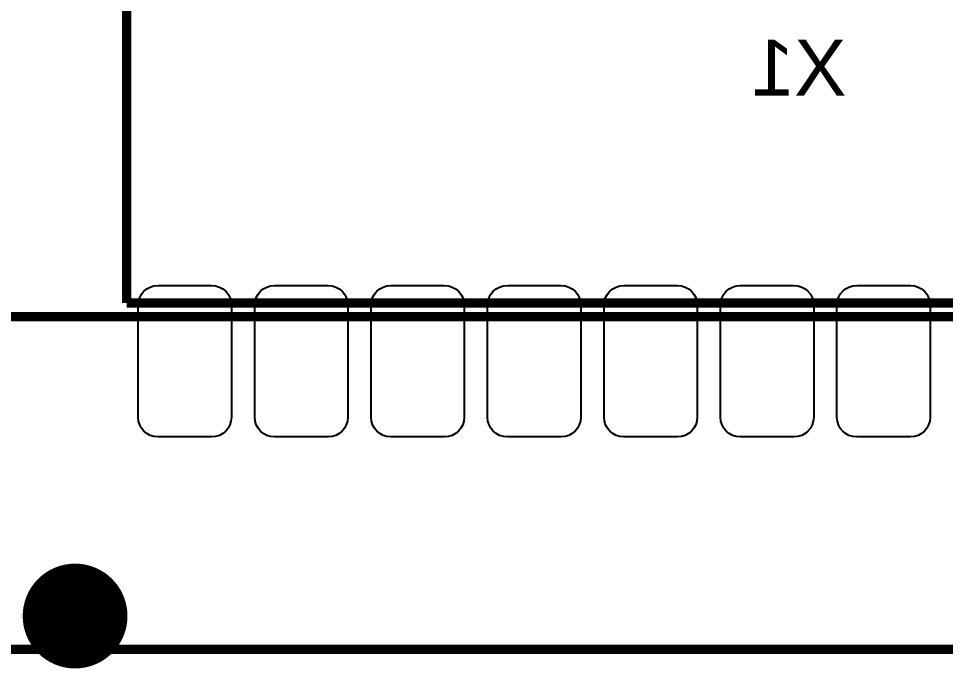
# Model space of a CAD drawing. Header units: inches. Extents: x 15 to 148, y 10 to 111.
# Drawn here: x 137.174 to 138.964, y 98.335 to 99.591 of the extents above; entities that cross this region are included whole.
import ezdxf

# ---------------------------------------------------------------- set-up
doc = ezdxf.new("R2010")
doc.units = ezdxf.units.IN
doc.header["$MEASUREMENT"] = 0
doc.layers.add('BLK_12AWG', color=7, linetype='Continuous')

# ---------------------------------------------------------------- blocks, each defined once
blk = doc.blocks.new('EPAD')
at = {"const_width": 0.5}
blk.add_lwpolyline([(-0.25, 0, 1), (0.25, 0, 1)], format="xyb", close=True, dxfattribs=at)
blk = doc.blocks.new('CEGHSD')
at = {"const_width": 0.008}
for points in [[(136.3371, 100.16356), (133.62057, 100.16356)], [(136.3371, 100.16356), (133.62057, 100.16356)], [(136.3371, 100.16356), (133.62057, 100.16356)], [(134.3167, 100.17538), (134.3167, 100.67538)], [(134.3167, 100.17538), (134.3167, 100.67538)], [(134.3167, 100.17538), (134.3167, 100.67538)], [(136.3167, 100.17538), (134.3167, 100.17538)], [(136.3167, 100.17538), (134.3167, 100.17538)], [(136.3167, 100.17538), (134.3167, 100.17538)], [(136.69143, 99.87813), (133.26624, 99.87813)], [(136.69143, 99.87813), (133.26624, 99.87813)], [(136.69143, 99.87813), (133.26624, 99.87813)]]:
    blk.add_lwpolyline(points, dxfattribs=at)
for points in [[(134.3437, 100.19038), (134.3897, 100.19038), (134.39318, 100.19004), (134.39639, 100.18907), (134.39928, 100.18752), (134.40179, 100.18546), (134.40384, 100.18296), (134.40539, 100.18007), (134.40636, 100.17686), (134.4067, 100.17338), (134.4067, 100.07738), (134.40636, 100.0739), (134.40539, 100.07069), (134.40384, 100.0678), (134.40179, 100.06529), (134.39928, 100.06324), (134.39639, 100.06169), (134.39318, 100.06072), (134.3897, 100.06038), (134.3437, 100.06038), (134.34022, 100.06072), (134.33701, 100.06169), (134.33412, 100.06324), (134.33161, 100.06529), (134.32956, 100.0678), (134.32801, 100.07069), (134.32704, 100.0739), (134.3267, 100.07738), (134.3267, 100.17338), (134.32704, 100.17686), (134.32801, 100.18007), (134.32956, 100.18296), (134.33161, 100.18546), (134.33412, 100.18752), (134.33701, 100.18907), (134.34022, 100.19004), (134.3437, 100.19038)], [(134.4437, 100.19038), (134.4897, 100.19038), (134.49318, 100.19004), (134.49639, 100.18907), (134.49928, 100.18752), (134.50179, 100.18546), (134.50384, 100.18296), (134.50539, 100.18007), (134.50636, 100.17686), (134.5067, 100.17338), (134.5067, 100.07738), (134.50636, 100.0739), (134.50539, 100.07069), (134.50384, 100.0678), (134.50179, 100.06529), (134.49928, 100.06324), (134.49639, 100.06169), (134.49318, 100.06072), (134.4897, 100.06038), (134.4437, 100.06038), (134.44022, 100.06072), (134.43701, 100.06169), (134.43412, 100.06324), (134.43161, 100.06529), (134.42956, 100.0678), (134.42801, 100.07069), (134.42704, 100.0739), (134.4267, 100.07738), (134.4267, 100.17338), (134.42704, 100.17686), (134.42801, 100.18007), (134.42956, 100.18296), (134.43161, 100.18546), (134.43412, 100.18752), (134.43701, 100.18907), (134.44022, 100.19004), (134.4437, 100.19038)], [(134.5437, 100.19038), (134.5897, 100.19038), (134.59318, 100.19004), (134.59639, 100.18907), (134.59928, 100.18752), (134.60179, 100.18546), (134.60384, 100.18296), (134.60539, 100.18007), (134.60636, 100.17686), (134.6067, 100.17338), (134.6067, 100.07738), (134.60636, 100.0739), (134.60539, 100.07069), (134.60384, 100.0678), (134.60179, 100.06529), (134.59928, 100.06324), (134.59639, 100.06169), (134.59318, 100.06072), (134.5897, 100.06038), (134.5437, 100.06038), (134.54022, 100.06072), (134.53701, 100.06169), (134.53412, 100.06324), (134.53161, 100.06529), (134.52956, 100.0678), (134.52801, 100.07069), (134.52704, 100.0739), (134.5267, 100.07738), (134.5267, 100.17338), (134.52704, 100.17686), (134.52801, 100.18007), (134.52956, 100.18296), (134.53161, 100.18546), (134.53412, 100.18752), (134.53701, 100.18907), (134.54022, 100.19004), (134.5437, 100.19038)], [(134.6437, 100.19038), (134.6897, 100.19038), (134.69318, 100.19004), (134.69639, 100.18907), (134.69928, 100.18752), (134.70179, 100.18546), (134.70384, 100.18296), (134.70539, 100.18007), (134.70636, 100.17686), (134.7067, 100.17338), (134.7067, 100.07738), (134.70636, 100.0739), (134.70539, 100.07069), (134.70384, 100.0678), (134.70179, 100.06529), (134.69928, 100.06324), (134.69639, 100.06169), (134.69318, 100.06072), (134.6897, 100.06038), (134.6437, 100.06038), (134.64022, 100.06072), (134.63701, 100.06169), (134.63412, 100.06324), (134.63161, 100.06529), (134.62956, 100.0678), (134.62801, 100.07069), (134.62704, 100.0739), (134.6267, 100.07738), (134.6267, 100.17338), (134.62704, 100.17686), (134.62801, 100.18007), (134.62956, 100.18296), (134.63161, 100.18546), (134.63412, 100.18752), (134.63701, 100.18907), (134.64022, 100.19004), (134.6437, 100.19038)], [(134.7437, 100.19038), (134.7897, 100.19038), (134.79318, 100.19004), (134.79639, 100.18907), (134.79928, 100.18752), (134.80179, 100.18546), (134.80384, 100.18296), (134.80539, 100.18007), (134.80636, 100.17686), (134.8067, 100.17338), (134.8067, 100.07738), (134.80636, 100.0739), (134.80539, 100.07069), (134.80384, 100.0678), (134.80179, 100.06529), (134.79928, 100.06324), (134.79639, 100.06169), (134.79318, 100.06072), (134.7897, 100.06038), (134.7437, 100.06038), (134.74022, 100.06072), (134.73701, 100.06169), (134.73412, 100.06324), (134.73161, 100.06529), (134.72956, 100.0678), (134.72801, 100.07069), (134.72704, 100.0739), (134.7267, 100.07738), (134.7267, 100.17338), (134.72704, 100.17686), (134.72801, 100.18007), (134.72956, 100.18296), (134.73161, 100.18546), (134.73412, 100.18752), (134.73701, 100.18907), (134.74022, 100.19004), (134.7437, 100.19038)], [(134.8437, 100.19038), (134.8897, 100.19038), (134.89318, 100.19004), (134.89639, 100.18907), (134.89928, 100.18752), (134.90179, 100.18546), (134.90384, 100.18296), (134.90539, 100.18007), (134.90636, 100.17686), (134.9067, 100.17338), (134.9067, 100.07738), (134.90636, 100.0739), (134.90539, 100.07069), (134.90384, 100.0678), (134.90179, 100.06529), (134.89928, 100.06324), (134.89639, 100.06169), (134.89318, 100.06072), (134.8897, 100.06038), (134.8437, 100.06038), (134.84022, 100.06072), (134.83701, 100.06169), (134.83412, 100.06324), (134.83161, 100.06529), (134.82956, 100.0678), (134.82801, 100.07069), (134.82704, 100.0739), (134.8267, 100.07738), (134.8267, 100.17338), (134.82704, 100.17686), (134.82801, 100.18007), (134.82956, 100.18296), (134.83161, 100.18546), (134.83412, 100.18752), (134.83701, 100.18907), (134.84022, 100.19004), (134.8437, 100.19038)], [(134.9437, 100.19038), (134.9897, 100.19038), (134.99318, 100.19004), (134.99639, 100.18907), (134.99928, 100.18752), (135.00179, 100.18546), (135.00384, 100.18296), (135.00539, 100.18007), (135.00636, 100.17686), (135.0067, 100.17338), (135.0067, 100.07738), (135.00636, 100.0739), (135.00539, 100.07069), (135.00384, 100.0678), (135.00179, 100.06529), (134.99928, 100.06324), (134.99639, 100.06169), (134.99318, 100.06072), (134.9897, 100.06038), (134.9437, 100.06038), (134.94022, 100.06072), (134.93701, 100.06169), (134.93412, 100.06324), (134.93161, 100.06529), (134.92956, 100.0678), (134.92801, 100.07069), (134.92704, 100.0739), (134.9267, 100.07738), (134.9267, 100.17338), (134.92704, 100.17686), (134.92801, 100.18007), (134.92956, 100.18296), (134.93161, 100.18546), (134.93412, 100.18752), (134.93701, 100.18907), (134.94022, 100.19004), (134.9437, 100.19038)]]:
    blk.add_lwpolyline(points, close=True)
at = {"xscale": 0.09, "yscale": 0.09}
blk.add_blockref('EPAD', (134.27249, 99.90661), dxfattribs=at)
at = {"text_generation_flag": 2, "width": 1.041667}
blk.add_text('X1', height=0.048, dxfattribs=at).set_placement((134.93481, 100.35349))
blk.add_text('X1', height=0.048, dxfattribs=at).set_placement((134.93481, 100.35349))
blk.add_text('X1', height=0.048, dxfattribs=at).set_placement((134.93481, 100.35349))

msp = doc.modelspace()

# ---------------------------------------------------------------- block references
at = {"layer": 'BLK_12AWG', "xscale": 2.25, "yscale": 2.25, "zscale": 2.25}
msp.add_blockref('CEGHSD', (-164.8303, -126.3532), dxfattribs=at)

doc.saveas('drawing.dxf')
